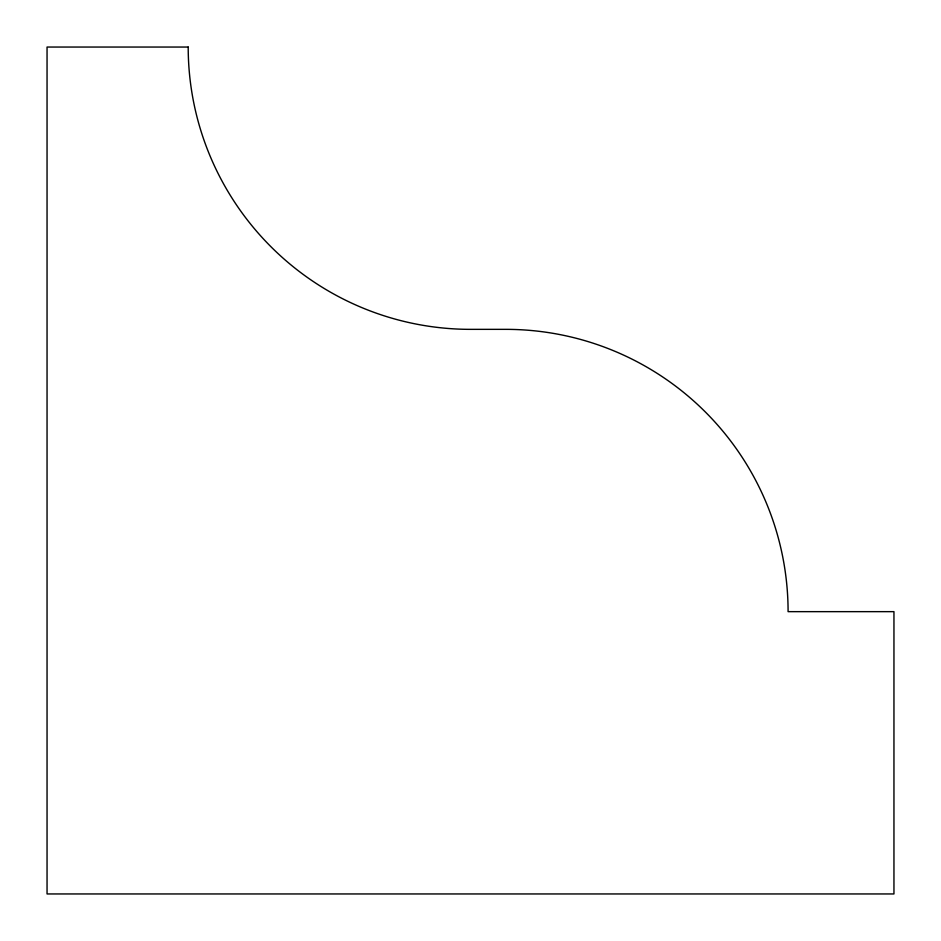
<?xml version="1.0" encoding="UTF-8"?>
<svg xmlns="http://www.w3.org/2000/svg" width="941" height="941" viewBox="0 0 941 941"><rect width="100%" height="100%" fill="white"/><g stroke="black" fill="none" stroke-linecap="round" stroke-linejoin="round"><path stroke-width="1.41" d="M188.2 47.05L47.05 47.05L47.05 893.95L893.95 893.95L893.95 611.65L788.087 611.65A282.3 282.3 0 0 0 505.788 329.35L470.5 329.35A282.3 282.3 0 0 1 188.2 47.05"/></g></svg>
